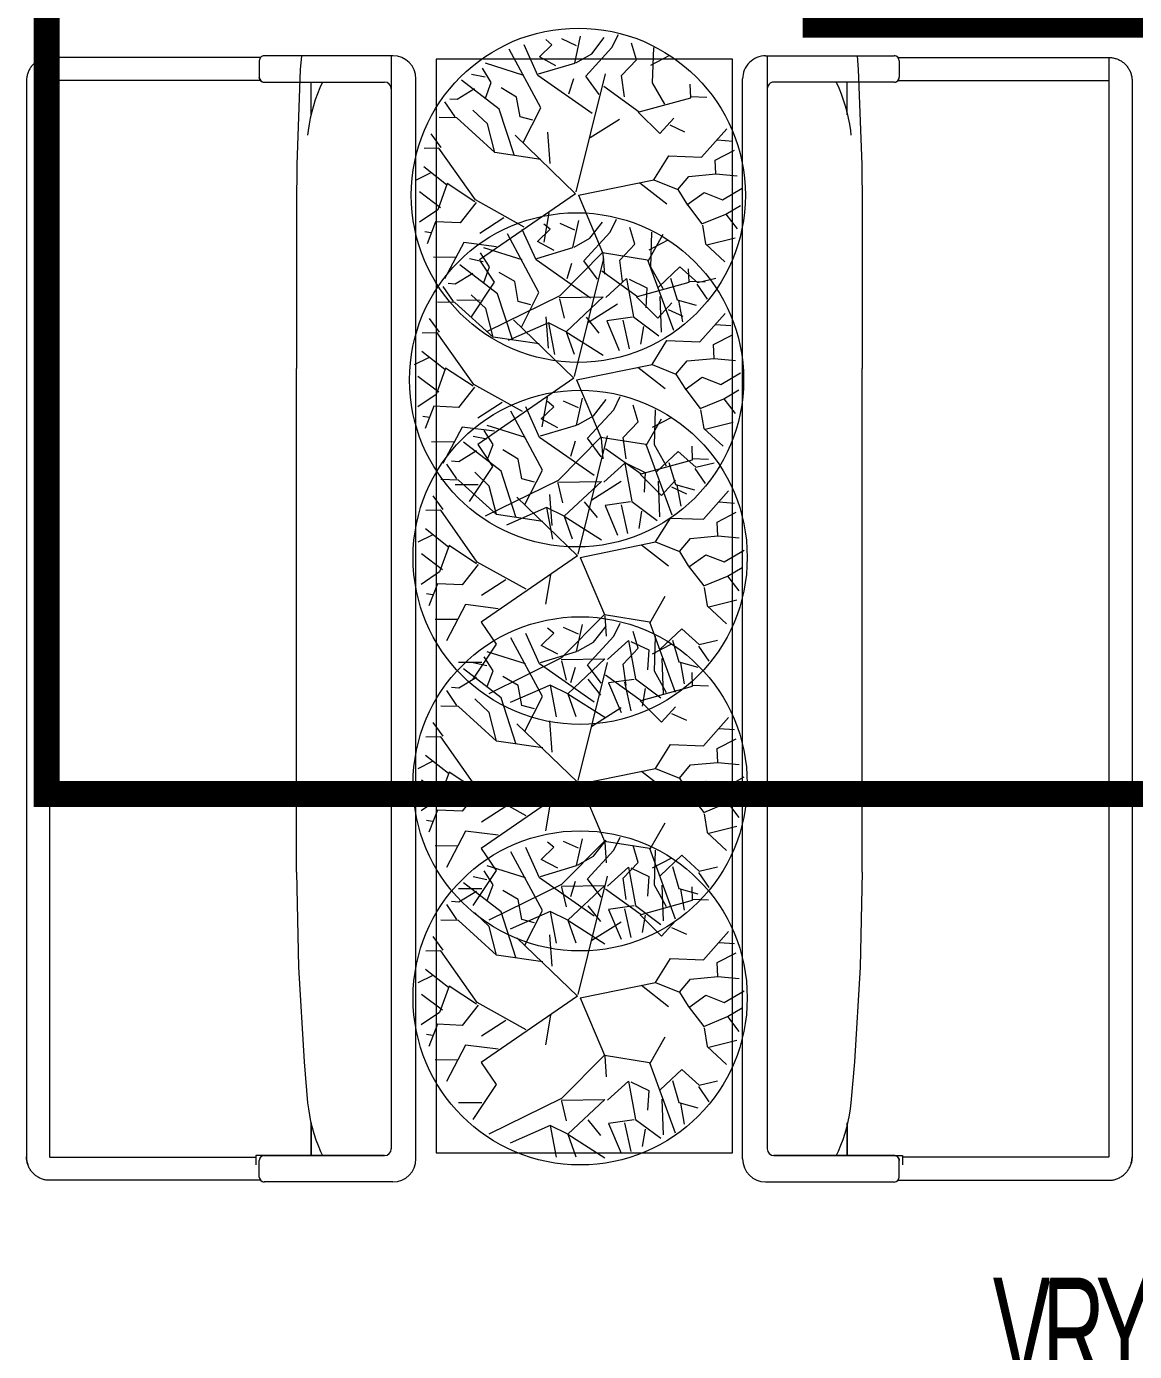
# Model space of a CAD drawing. Header units: millimetres. Extents: x -81374 to 485233, y -39075 to 157313.
# Drawn here: x 44693 to 46826, y 18850 to 21400 of the extents above; entities that cross this region are included whole.
import ezdxf
from ezdxf.enums import TextEntityAlignment as Align

# ---------------------------------------------------------------- set-up
doc = ezdxf.new("R2010")
doc.units = ezdxf.units.MM
doc.linetypes.add('CENTER', pattern=[2, 1.25, -0.25, 0.25, -0.25])
doc.linetypes.add('HIDDEN', pattern=[0.375, 0.25, -0.125])
doc.layers.add('CEN', color=252, linetype='CENTER')
doc.layers.add('G-IMPT', color=8, linetype='Continuous', lineweight=5)
doc.layers.add('P-PIPE-IDEN', color=7, linetype='Continuous', lineweight=9)
doc.styles.add('Arial_2', font='arial.ttf', dxfattribs={"height": 75})
doc.styles.get("Standard").update_dxf_attribs({"font": 'arial.ttf'})

# ---------------------------------------------------------------- blocks, each defined once
blk = doc.blocks.new('ng')
at = {"layer": 'CEN', "color": 9, "linetype": 'HIDDEN', "lineweight": 0, "ltscale": 1500, "true_color": 0xc7c8ca}
blk.add_lwpolyline([(37577.9, 19521.3), (41679.2, 19521.3), (41679.2, 15420), (37577.9, 15420)], close=True, dxfattribs=at)
blk = doc.blocks.new('floor plan 1')
at = {"layer": 'G-IMPT', "color": 8, "ltscale": 500}
for p, q in [((11356.9, -58275.8), (11355.9, -58277.4)), ((11357.9, -58274.3), (11356.9, -58275.8)), ((11358.9, -58272.9), (11357.9, -58274.3)), ((11360, -58271.5), (11358.9, -58272.9)), ((11361.2, -58270.1), (11360, -58271.5)), ((11362.4, -58268.8), (11361.2, -58270.1)), ((11363.7, -58267.5), (11362.4, -58268.8)), ((11365.1, -58266.3), (11363.7, -58267.5)), ((11366.4, -58265.2), (11365.1, -58266.3)), ((11367.9, -58264), (11366.4, -58265.2)), ((11369.3, -58263), (11367.9, -58264)), ((11370.8, -58262), (11369.3, -58263)), ((11372.4, -58261.1), (11370.8, -58262)), ((11373.9, -58260.2), (11372.4, -58261.1)), ((11375.6, -58259.4), (11373.9, -58260.2)), ((11377.2, -58258.7), (11375.6, -58259.4)), ((11378.9, -58258), (11377.2, -58258.7)), ((11380.6, -58257.4), (11378.9, -58258)), ((11382.3, -58256.9), (11380.6, -58257.4)), ((11384, -58256.4), (11382.3, -58256.9)), ((11385.8, -58256), (11384, -58256.4)), ((11387.5, -58255.7), (11385.8, -58256)), ((11389.3, -58255.5), (11387.5, -58255.7)), ((11391.1, -58255.3), (11389.3, -58255.5)), ((11392.9, -58255.2), (11391.1, -58255.3)), ((11394.7, -58255.2), (11392.9, -58255.2)), ((11800.2, -58255.2), (11394.7, -58255.2)), ((11797.8, -58261.5), (11797.8, -58293.3)), ((12054.9, -58252), (11807.3, -58252)), ((12772.3, -58252), (13019.9, -58252)), ((13027, -58255.2), (13432.5, -58255.2)), ((13029.5, -58261.5), (13029.5, -58293.3)), ((13432.5, -58255.2), (13434.3, -58255.2)), ((13434.3, -58255.2), (13436.1, -58255.3)), ((13436.1, -58255.3), (13437.9, -58255.5)), ((13437.9, -58255.5), (13439.7, -58255.7)), ((13439.7, -58255.7), (13441.5, -58256)), ((13441.5, -58256), (13443.2, -58256.4)), ((13443.2, -58256.4), (13445, -58256.9)), ((13445, -58256.9), (13446.7, -58257.4)), ((13446.7, -58257.4), (13448.4, -58258)), ((13448.4, -58258), (13450.1, -58258.7)), ((13450.1, -58258.7), (13451.7, -58259.4)), ((13451.7, -58259.4), (13453.3, -58260.2)), ((13453.3, -58260.2), (13454.9, -58261.1)), ((13454.9, -58261.1), (13456.4, -58262)), ((13456.4, -58262), (13457.9, -58263)), ((13457.9, -58263), (13459.4, -58264)), ((13459.4, -58264), (13460.8, -58265.2)), ((13460.8, -58265.2), (13462.2, -58266.3)), ((13462.2, -58266.3), (13463.5, -58267.5)), ((13463.5, -58267.5), (13464.8, -58268.8)), ((13464.8, -58268.8), (13466, -58270.1)), ((13466, -58270.1), (13467.2, -58271.5)), ((13467.2, -58271.5), (13468.3, -58272.9)), ((13468.3, -58272.9), (13469.4, -58274.3)), ((13469.4, -58274.3), (13470.4, -58275.8)), ((13470.4, -58275.8), (13471.3, -58277.4)), ((11349.8, -58297.8), (11349.7, -58299.6)), ((11349.7, -58300.1), (11349.8, -58298.3)), ((11349.7, -58299.6), (11349.7, -58300.1)), ((11349.7, -60370.7), (11349.7, -58300.1)), ((11349.9, -58296), (11349.8, -58297.8)), ((11349.8, -58298.3), (11349.9, -58296.5)), ((11350.1, -58294.2), (11349.9, -58296)), ((11349.9, -58296.5), (11350.1, -58294.7)), ((11350.4, -58292.5), (11350.1, -58294.2)), ((11350.1, -58294.7), (11350.3, -58292.9)), ((11350.3, -58292.9), (11350.6, -58291.2)), ((11350.7, -58290.7), (11350.4, -58292.5)), ((11350.6, -58291.2), (11351, -58289.4)), ((11351.1, -58289), (11350.7, -58290.7)), ((11351, -58289.4), (11351.5, -58287.7)), ((11351.6, -58287.2), (11351.1, -58289)), ((11351.5, -58287.7), (11352, -58286)), ((11352.2, -58285.5), (11351.6, -58287.2)), ((11352, -58286), (11352.4, -58284.8)), ((11352.8, -58283.8), (11352.2, -58285.5)), ((11353.5, -58282.2), (11352.8, -58283.8)), ((11354.2, -58280.5), (11353.5, -58282.2)), ((11355, -58278.9), (11354.2, -58280.5)), ((11355.9, -58277.4), (11355, -58278.9)), ((11394.2, -60415.7), (11394.2, -58300.1)), ((11394.2, -60415.7), (11394.2, -58300.1)), ((11394.7, -58299.6), (11791.4, -58299.6)), ((11394.7, -58299.6), (11791.4, -58299.6)), ((11791.4, -58302.8), (11791.4, -58284.8)), ((12099.4, -58296.4), (12099.4, -60374.4)), ((12435.7, -58343.8), (12364.1, -58298.5)), ((12435.7, -58343.8), (12420.3, -58300.3)), ((12469.6, -58360.5), (12458.1, -58299.6)), ((12727.9, -58296.4), (12727.9, -60374.4)), ((13035.9, -58302.8), (13035.9, -58284.8)), ((13432.5, -58299.6), (13035.9, -58299.6)), ((13432.5, -58299.6), (13035.9, -58299.6)), ((13433.1, -60415.7), (13433.1, -58300.1)), ((13433.1, -60415.7), (13433.1, -58300.1)), ((13471.3, -58277.4), (13472.2, -58278.9)), ((13472.2, -58278.9), (13473, -58280.5)), ((13473, -58280.5), (13473.8, -58282.2)), ((13473.8, -58282.2), (13474.5, -58283.8)), ((13474.5, -58283.8), (13475.1, -58285.5)), ((13475.2, -58286), (13474.8, -58284.8)), ((13475.1, -58285.5), (13475.6, -58287.2)), ((13475.8, -58287.7), (13475.2, -58286)), ((13475.6, -58287.2), (13476.1, -58289)), ((13476.2, -58289.4), (13475.8, -58287.7)), ((13476.1, -58289), (13476.5, -58290.7)), ((13476.6, -58291.2), (13476.2, -58289.4)), ((13476.5, -58290.7), (13476.9, -58292.5)), ((13476.9, -58292.9), (13476.6, -58291.2)), ((13476.9, -58292.5), (13477.1, -58294.2)), ((13477.2, -58294.7), (13476.9, -58292.9)), ((13477.1, -58294.2), (13477.3, -58296)), ((13477.4, -58296.5), (13477.2, -58294.7)), ((13477.3, -58296), (13477.4, -58297.8)), ((13477.5, -58298.3), (13477.4, -58296.5)), ((13477.4, -58297.8), (13477.5, -58299.6)), ((13477.5, -58300.1), (13477.5, -58298.3)), ((13477.5, -58299.6), (13477.5, -58300.1)), ((13477.5, -60370.7), (13477.5, -58300.1)), ((12039, -58302.8), (11791.4, -58302.8)), ((11807.3, -58302.8), (12039, -58302.8)), ((11897.8, -58302.8), (11897.8, -58365.5)), ((11897.8, -58302.8), (11897.8, -58365.5)), ((11897.8, -58365.5), (11897.8, -58302.8)), ((11897.8, -58365.5), (11897.8, -58302.8)), ((11906.6, -58333.4), (11910.9, -58322)), ((11910.9, -58322), (11915.6, -58310.8)), ((11915.6, -58310.8), (11919.3, -58302.8)), ((12051.7, -60418.9), (12051.7, -58315.5)), ((12689.3, -58308), (12118.4, -58308)), ((12118.4, -58308), (12118.4, -60412.2)), ((12286.9, -58353.8), (12292.4, -58320)), ((12326.3, -58366.1), (12314.1, -58310.6)), ((12357.1, -58364.6), (12333.2, -58307.7)), ((12469.6, -58360.5), (12546.8, -58326.8)), ((12689.3, -60412.2), (12689.3, -58308)), ((12775.5, -60418.9), (12775.5, -58315.5)), ((12788.2, -58302.8), (13035.9, -58302.8)), ((13019.9, -58302.8), (12788.2, -58302.8)), ((12911.7, -58310.8), (12908, -58302.8)), ((12916.4, -58322), (12911.7, -58310.8)), ((12920.7, -58333.4), (12916.4, -58322)), ((12929.4, -58302.8), (12929.4, -58365.5)), ((12929.4, -58302.8), (12929.4, -58365.5)), ((12929.4, -58365.5), (12929.4, -58302.8)), ((12929.4, -58365.5), (12929.4, -58302.8)), ((11899.5, -58356.7), (11902.8, -58345)), ((11902.8, -58345), (11906.6, -58333.4)), ((12278.6, -58482.2), (12228.8, -58346.8)), ((12255, -58411.5), (12252.3, -58342.6)), ((12305.7, -58372.2), (12256.8, -58336)), ((12364.2, -58410.9), (12435.7, -58343.8)), ((12397.2, -58371.7), (12372.5, -58341.2)), ((12435.7, -58343.8), (12469.6, -58360.5)), ((12447.6, -58412.8), (12587.6, -58343.9)), ((12924.4, -58345), (12920.7, -58333.4)), ((12927.8, -58356.7), (12924.4, -58345)), ((11894.2, -58380.5), (11896.6, -58368.5)), ((11896.6, -58368.5), (11899.5, -58356.7)), ((12219, -58403.5), (12211.6, -58363)), ((12319, -58446), (12305.7, -58372.2)), ((12307.9, -58371.6), (12357.1, -58364.6)), ((12448, -58407.3), (12439.1, -58369.7)), ((12573.7, -58439.3), (12618.4, -58372.1)), ((12930.6, -58368.5), (12927.8, -58356.7)), ((12933, -58380.5), (12930.6, -58368.5)), ((11890.9, -58404.6), (11892.3, -58392.5)), ((11892.3, -58392.5), (11894.2, -58380.5)), ((12221.9, -58405.2), (12185.2, -58394.9)), ((12280, -58428), (12282.1, -58389.9)), ((12601.2, -58404.2), (12645.8, -58404.3)), ((12934.9, -58392.5), (12933, -58380.5)), ((12936.4, -58404.6), (12934.9, -58392.5)), ((11883.9, -58483.1), (11890.9, -58404.6)), ((12184.1, -58435.6), (12164.2, -58406.5)), ((12258, -58429.3), (12216.5, -58468.7)), ((12234.4, -58447), (12221.9, -58405.2)), ((12314.2, -58444.7), (12280, -58428)), ((12359.4, -58409.5), (12319, -58446)), ((12448.7, -58409.6), (12364.2, -58410.9)), ((12365.3, -58496.2), (12447.6, -58412.8)), ((12943.3, -58483.1), (12936.4, -58404.6)), ((12182.6, -58438.5), (12147.3, -58446.6)), ((12216.5, -58468.7), (12182.6, -58438.5)), ((12364.6, -58493.9), (12361.6, -58454.5)), ((12602.1, -58481.7), (12573.7, -58439.3)), ((12632.3, -58515.5), (12669.3, -58445.3)), ((12167.2, -58512.8), (12130, -58478.3)), ((12277.8, -58479.6), (12248.5, -58531.2)), ((11873, -58665.6), (11883.9, -58483.1)), ((12365.3, -58496.2), (12278.6, -58482.2)), ((12411.9, -58606.2), (12365.3, -58496.2)), ((12417.2, -58609.4), (12602.2, -58481.8)), ((12648.3, -58486.6), (12690.9, -58486.9)), ((12954.3, -58665.6), (12943.3, -58483.1)), ((12164.4, -58511.2), (12110.3, -58524.6)), ((12173.2, -58548.5), (12167.2, -58512.8)), ((12468.7, -58572.7), (12478.5, -58516)), ((12569.7, -58507.4), (12632.3, -58515.5)), ((12686.7, -58555.4), (12703.1, -58513)), ((12128.4, -58570.1), (12106.6, -58541.6)), ((12174, -58551.1), (12128.4, -58570.1)), ((12203.7, -58590.3), (12174, -58551.1)), ((12516.1, -58545), (12609.9, -58597.2)), ((12555, -58562.7), (12601.8, -58532.8)), ((12608.4, -58592.3), (12639.2, -58553.4)), ((12639.2, -58553.4), (12686.7, -58555.4)), ((12682.3, -58578.3), (12717.6, -58554.3)), ((12695.8, -58533.9), (12707.6, -58535.7)), ((12128.4, -58570.1), (12099.8, -58586.8)), ((12664.2, -58629), (12682.3, -58578.3)), ((12677.1, -58582.3), (12717.5, -58613)), ((12134.6, -58597.6), (12096.5, -58620)), ((12169.9, -58611.4), (12134.6, -58597.6)), ((12203, -58588), (12169.9, -58611.4)), ((12220.7, -58617.4), (12203.7, -58590.3)), ((12293.9, -58630.4), (12241.6, -58589.9)), ((12411.9, -58606.2), (12266.6, -58635.8)), ((12609.9, -58597.2), (12680.1, -58696.7)), ((12611.3, -58593.9), (12664.2, -58629)), ((12220.7, -58617.4), (12199.3, -58642.5)), ((12266.6, -58635.8), (12220.7, -58617.4)), ((12415.8, -58612.6), (12359.5, -58840.1)), ((12417.2, -58609.4), (12533.6, -58721.9)), ((12665.4, -58626.2), (12709.5, -58661)), ((12147.2, -58647.6), (12105.9, -58643.7)), ((12199.3, -58642.5), (12147.2, -58647.6)), ((12147.2, -58647.6), (12148.4, -58674.1)), ((12266.6, -58635.8), (12238, -58681.9)), ((12697, -58648.9), (12724.2, -58635.4)), ((11869.3, -58848.4), (11873, -58665.6)), ((12148.4, -58674.1), (12111.6, -58692.9)), ((12174.8, -58679.6), (12126.3, -58734.1)), ((12238, -58681.9), (12174.8, -58679.6)), ((12465.9, -58667.3), (12470.4, -58727.5)), ((12483.9, -58675.3), (12572.8, -58688.6)), ((12535.4, -58683.9), (12564.1, -58771.9)), ((12957.9, -58848.4), (12954.3, -58665.6)), ((12518.1, -58707.8), (12484.4, -58774.2)), ((12572.8, -58688.6), (12646.1, -58755.1)), ((12572.8, -58688.6), (12586.9, -58743.5)), ((12675.8, -58698), (12694.9, -58724.5)), ((12680.1, -58696.7), (12708.9, -58696.2)), ((12144.4, -58712.8), (12114.8, -58710.7)), ((12235.8, -58741.6), (12207.5, -58728.5)), ((12255.4, -58725.1), (12228.5, -58754.4)), ((12296.6, -58766.2), (12255.4, -58725.1)), ((12286.9, -58765.6), (12292.4, -58731.8)), ((12326.3, -58777.8), (12314.1, -58722.4)), ((12389.2, -58717.2), (12332.9, -58752.8)), ((12357.1, -58776.4), (12333.2, -58719.5)), ((12435.7, -58755.6), (12364.1, -58710.3)), ((12435.7, -58755.6), (12420.3, -58712.1)), ((12469.6, -58772.3), (12458.1, -58711.4)), ((12278.6, -58894), (12228.8, -58758.6)), ((12255, -58823.3), (12252.3, -58754.4)), ((12305.7, -58784), (12256.8, -58747.7)), ((12364.2, -58822.7), (12435.7, -58755.6)), ((12397.2, -58783.4), (12372.5, -58753)), ((12435.7, -58755.6), (12469.6, -58772.3)), ((12447.6, -58824.6), (12587.6, -58755.7)), ((12469.6, -58772.3), (12546.8, -58738.6)), ((12499.8, -58750.8), (12524, -58757)), ((12524, -58757), (12531.1, -58795.2)), ((12586.9, -58743.5), (12614.9, -58770.1)), ((12646.1, -58755.1), (12679.9, -58755.9)), ((12649, -58757), (12668.8, -58785.7)), ((12294.7, -58766.7), (12195.6, -58794)), ((12219, -58815.3), (12211.6, -58774.8)), ((12245.5, -58781.5), (12269.1, -58822.9)), ((12363.1, -58815.9), (12294.7, -58766.7)), ((12319, -58857.8), (12305.7, -58784)), ((12307.9, -58783.4), (12357.1, -58776.4)), ((12385.1, -58763.7), (12489.9, -58836.9)), ((12448, -58819.1), (12439.1, -58781.5)), ((12484.4, -58774.2), (12545.1, -58887.2)), ((12564.1, -58771.9), (12636.6, -58827.6)), ((12573.7, -58851.1), (12618.4, -58783.9)), ((12196.2, -58796.3), (12164.6, -58795.1)), ((12221.9, -58816.9), (12185.2, -58806.7)), ((12195.6, -58794), (12196.6, -58820.2)), ((12280, -58839.8), (12282.1, -58801.7)), ((12323.4, -58795.6), (12328.9, -58836.8)), ((12371.5, -58799.9), (12397.7, -58835.2)), ((12430, -58801.1), (12420.9, -58830.8)), ((12531.1, -58795.2), (12560.8, -58812.8)), ((12590.6, -58793.3), (12579.6, -58823.5)), ((12611.6, -58811), (12645.4, -58790.3)), ((12645.4, -58790.3), (12659.3, -58791.4)), ((12184.1, -58847.4), (12164.2, -58818.3)), ((12234.4, -58858.8), (12221.9, -58816.9)), ((12269.1, -58822.9), (12266.9, -58890.4)), ((12328.9, -58836.8), (12300, -58867)), ((12359.4, -58821.3), (12319, -58857.8)), ((12397.7, -58835.2), (12347.4, -58890.3)), ((12448.7, -58821.4), (12364.2, -58822.7)), ((12365.3, -58908), (12447.6, -58824.6)), ((12489.9, -58836.9), (12516.4, -58895.8)), ((12516.8, -58837), (12590.6, -58860.1)), ((12579.6, -58823.5), (12596.6, -58850.6)), ((12591.4, -58833.4), (12617.8, -58838.9)), ((12601.2, -58816), (12645.8, -58816.1)), ((11869.3, -58848.4), (11869.3, -59817.2)), ((12182.6, -58850.3), (12147.3, -58858.4)), ((12216.5, -58880.5), (12182.6, -58850.3)), ((12258, -58841.1), (12216.5, -58880.5)), ((12272.4, -58856.6), (12235.7, -58875.7)), ((12314.2, -58856.5), (12280, -58839.8)), ((12416.8, -58861.3), (12386.3, -58878.6)), ((12418.9, -58860.7), (12407.7, -58912.5)), ((12488.4, -58839.8), (12418.9, -58860.7)), ((12455.1, -58855.5), (12487, -58872.5)), ((12602.1, -58893.5), (12573.7, -58851.1)), ((12632.3, -58927.3), (12669.3, -58857.1)), ((12957.9, -58848.4), (12957.9, -59817.2)), ((12300, -58867), (12309.6, -58899.1)), ((12364.6, -58905.7), (12361.6, -58866.3)), ((12386.3, -58878.6), (12362.1, -58909.9)), ((12487, -58872.5), (12462.8, -58896)), ((12167.2, -58924.6), (12130, -58890.1)), ((12277.8, -58891.4), (12248.5, -58943)), ((12365.3, -58908), (12278.6, -58894)), ((12347.4, -58890.3), (12334.9, -58915.6)), ((12411.9, -59018), (12365.3, -58908)), ((12415.4, -58894), (12443.7, -58907)), ((12417.2, -59021.1), (12602.2, -58893.6)), ((12462.8, -58896), (12474.6, -58905.9)), ((12648.3, -58898.4), (12690.9, -58898.7)), ((12164.4, -58923), (12110.3, -58936.4)), ((12173.2, -58960.3), (12167.2, -58924.6)), ((12468.7, -58984.5), (12478.5, -58927.8)), ((12569.7, -58919.2), (12632.3, -58927.3)), ((12686.7, -58967.2), (12703.1, -58924.8)), ((12128.4, -58981.9), (12106.6, -58953.4)), ((12174, -58962.9), (12128.4, -58981.9)), ((12203.7, -59002.1), (12174, -58962.9)), ((12516.1, -58956.8), (12609.9, -59009)), ((12555, -58974.5), (12601.8, -58944.6)), ((12695.8, -58945.7), (12707.6, -58947.5)), ((12128.4, -58981.9), (12099.8, -58998.6)), ((12608.4, -59004.1), (12639.2, -58965.2)), ((12639.2, -58965.2), (12686.7, -58967.2)), ((12664.2, -59040.8), (12682.3, -58990.1)), ((12682.3, -58990.1), (12717.6, -58966.1)), ((12134.6, -59009.4), (12096.5, -59031.8)), ((12169.9, -59023.2), (12134.6, -59009.4)), ((12203, -58999.8), (12169.9, -59023.2)), ((12220.7, -59029.2), (12203.7, -59002.1)), ((12293.9, -59042.2), (12241.6, -59001.7)), ((12609.9, -59009), (12680.1, -59108.5)), ((12611.3, -59005.7), (12664.2, -59040.8)), ((12677.1, -58994.1), (12717.5, -59024.8)), ((12220.7, -59029.2), (12199.3, -59054.3)), ((12266.6, -59047.6), (12220.7, -59029.2)), ((12411.9, -59018), (12266.6, -59047.6)), ((12415.8, -59024.4), (12359.5, -59251.8)), ((12417.2, -59021.1), (12533.6, -59133.7)), ((12665.4, -59037.9), (12709.5, -59072.8)), ((12147.2, -59059.4), (12105.9, -59055.5)), ((12199.3, -59054.3), (12147.2, -59059.4)), ((12147.2, -59059.4), (12148.4, -59085.9)), ((12266.6, -59047.6), (12238, -59093.7)), ((12697, -59060.7), (12724.2, -59047.2)), ((12148.4, -59085.9), (12111.6, -59104.7)), ((12174.8, -59091.4), (12126.3, -59145.9)), ((12238, -59093.7), (12174.8, -59091.4)), ((12465.9, -59079.1), (12470.4, -59139.3)), ((12483.9, -59087.1), (12572.8, -59100.4)), ((12535.4, -59095.7), (12564.1, -59183.6)), ((12572.8, -59100.4), (12646.1, -59166.9)), ((12572.8, -59100.4), (12586.9, -59155.3)), ((12675.8, -59109.8), (12694.9, -59136.3)), ((12680.1, -59108.5), (12708.9, -59108)), ((12144.4, -59124.6), (12114.8, -59122.5)), ((12235.8, -59153.4), (12207.5, -59140.3)), ((12255.4, -59136.9), (12228.5, -59166.2)), ((12296.6, -59178), (12255.4, -59136.9)), ((12389.2, -59129), (12332.9, -59164.6)), ((12518.1, -59119.6), (12484.4, -59186)), ((12286.9, -59201.4), (12292.4, -59167.5)), ((12326.3, -59213.6), (12314.1, -59158.2)), ((12357.1, -59212.2), (12333.2, -59155.3)), ((12435.7, -59191.4), (12364.1, -59146)), ((12435.7, -59191.4), (12420.3, -59147.9)), ((12469.6, -59208.1), (12458.1, -59147.2)), ((12499.8, -59162.6), (12524, -59168.8)), ((12524, -59168.8), (12531.1, -59207)), ((12586.9, -59155.3), (12614.9, -59181.9)), ((12646.1, -59166.9), (12679.9, -59167.7)), ((12649, -59168.8), (12668.8, -59197.5)), ((12294.7, -59178.5), (12195.6, -59205.8)), ((12278.6, -59329.8), (12228.8, -59194.4)), ((12245.5, -59193.3), (12269.1, -59234.7)), ((12255, -59259), (12252.3, -59190.2)), ((12305.7, -59219.8), (12256.8, -59183.5)), ((12363.1, -59227.7), (12294.7, -59178.5)), ((12364.2, -59258.5), (12435.7, -59191.4)), ((12397.2, -59219.2), (12372.5, -59188.8)), ((12385.1, -59175.4), (12489.9, -59248.7)), ((12435.7, -59191.4), (12469.6, -59208.1)), ((12447.6, -59260.3), (12587.6, -59191.5)), ((12469.6, -59208.1), (12546.8, -59174.3)), ((12484.4, -59186), (12545.1, -59299)), ((12564.1, -59183.6), (12636.6, -59239.4)), ((12196.2, -59208.1), (12164.6, -59206.9)), ((12195.6, -59205.8), (12196.6, -59232)), ((12219, -59251.1), (12211.6, -59210.5)), ((12319, -59293.6), (12305.7, -59219.8)), ((12307.9, -59219.1), (12357.1, -59212.2)), ((12323.4, -59207.4), (12328.9, -59248.5)), ((12371.5, -59211.7), (12397.7, -59247)), ((12430, -59212.9), (12420.9, -59242.5)), ((12448, -59254.9), (12439.1, -59217.3)), ((12531.1, -59207), (12560.8, -59224.6)), ((12573.7, -59286.9), (12618.4, -59219.7)), ((12590.6, -59205.1), (12579.6, -59235.2)), ((12611.6, -59222.8), (12645.4, -59202.1)), ((12645.4, -59202.1), (12659.3, -59203.2)), ((12221.9, -59252.7), (12185.2, -59242.5)), ((12269.1, -59234.7), (12266.9, -59302.2)), ((12280, -59275.6), (12282.1, -59237.5)), ((12579.6, -59235.2), (12596.6, -59262.3)), ((12591.4, -59245.1), (12617.8, -59250.7)), ((12184.1, -59283.1), (12164.2, -59254.1)), ((12234.4, -59294.6), (12221.9, -59252.7)), ((12272.4, -59268.3), (12235.7, -59287.5)), ((12328.9, -59248.5), (12300, -59278.8)), ((12359.4, -59257.1), (12319, -59293.6)), ((12397.7, -59247), (12347.4, -59302.1)), ((12448.7, -59257.2), (12364.2, -59258.5)), ((12365.3, -59343.7), (12447.6, -59260.3)), ((12488.4, -59251.6), (12418.9, -59272.5)), ((12455.1, -59267.3), (12487, -59284.2)), ((12489.9, -59248.7), (12516.4, -59307.6)), ((12516.8, -59248.8), (12590.6, -59271.9)), ((12601.2, -59251.7), (12645.8, -59251.8)), ((12182.6, -59286.1), (12147.3, -59294.2)), ((12216.5, -59316.2), (12182.6, -59286.1)), ((12258, -59276.9), (12216.5, -59316.2)), ((12314.2, -59292.2), (12280, -59275.6)), ((12300, -59278.8), (12309.6, -59310.9)), ((12386.3, -59290.4), (12362.1, -59321.7)), ((12416.8, -59273.1), (12386.3, -59290.4)), ((12418.9, -59272.5), (12407.7, -59324.3)), ((12487, -59284.2), (12462.8, -59307.8)), ((12602.1, -59329.3), (12573.7, -59286.9)), ((12632.3, -59363.1), (12669.3, -59292.9)), ((12347.4, -59302.1), (12334.9, -59327.4)), ((12364.6, -59341.5), (12361.6, -59302)), ((12415.4, -59305.7), (12443.7, -59318.8)), ((12462.8, -59307.8), (12474.6, -59317.7)), ((12167.2, -59360.4), (12130, -59325.9)), ((12277.8, -59327.2), (12248.5, -59378.8)), ((12365.3, -59343.7), (12278.6, -59329.8)), ((12411.9, -59453.8), (12365.3, -59343.7)), ((12417.2, -59456.9), (12602.2, -59329.4)), ((12648.3, -59334.2), (12690.9, -59334.5)), ((12164.4, -59358.7), (12110.3, -59372.1)), ((12173.2, -59396.1), (12167.2, -59360.4)), ((12468.7, -59420.2), (12478.5, -59363.5)), ((12569.7, -59354.9), (12632.3, -59363.1)), ((12686.7, -59403), (12703.1, -59360.5)), ((12128.4, -59417.6), (12106.6, -59389.2)), ((12516.1, -59392.6), (12609.9, -59444.8)), ((12555, -59410.3), (12601.8, -59380.3)), ((12695.8, -59381.5), (12707.6, -59383.3)), ((12128.4, -59417.6), (12099.8, -59434.4)), ((12174, -59398.7), (12128.4, -59417.6)), ((12203.7, -59437.8), (12174, -59398.7)), ((12608.4, -59439.9), (12639.2, -59400.9)), ((12639.2, -59400.9), (12686.7, -59403)), ((12682.3, -59425.8), (12717.6, -59401.8)), ((12134.6, -59445.1), (12096.5, -59467.5)), ((12169.9, -59458.9), (12134.6, -59445.1)), ((12203, -59435.6), (12169.9, -59458.9)), ((12220.7, -59464.9), (12203.7, -59437.8)), ((12293.9, -59478), (12241.6, -59437.4)), ((12609.9, -59444.8), (12680.1, -59544.3)), ((12611.3, -59441.5), (12664.2, -59476.6)), ((12664.2, -59476.6), (12682.3, -59425.8)), ((12677.1, -59429.9), (12717.5, -59460.6)), ((12220.7, -59464.9), (12199.3, -59490.1)), ((12266.6, -59483.4), (12220.7, -59464.9)), ((12411.9, -59453.8), (12266.6, -59483.4)), ((12415.8, -59460.2), (12359.5, -59687.6)), ((12417.2, -59456.9), (12533.6, -59569.4)), ((12665.4, -59473.7), (12709.5, -59508.6)), ((12147.2, -59495.1), (12105.9, -59491.2)), ((12199.3, -59490.1), (12147.2, -59495.1)), ((12147.2, -59495.1), (12148.4, -59521.7)), ((12266.6, -59483.4), (12238, -59529.4)), ((12333.1, -59555.1), (12320.9, -59499.7)), ((12363.9, -59553.6), (12340.1, -59496.8)), ((12442.6, -59532.9), (12370.9, -59487.5)), ((12442.6, -59532.9), (12427.2, -59489.4)), ((12476.5, -59549.6), (12465, -59488.6)), ((12697, -59496.4), (12724.2, -59483)), ((12148.4, -59521.7), (12111.6, -59540.5)), ((12312.5, -59561.2), (12263.6, -59525)), ((12293.8, -59542.8), (12299.2, -59509)), ((12465.9, -59514.8), (12470.4, -59575)), ((12476.5, -59549.6), (12553.6, -59515.8)), ((12483.9, -59522.9), (12572.8, -59536.2)), ((12174.8, -59527.2), (12126.3, -59581.7)), ((12238, -59529.4), (12174.8, -59527.2)), ((12285.4, -59671.3), (12235.7, -59535.9)), ((12261.8, -59600.5), (12259.2, -59531.6)), ((12371, -59599.9), (12442.6, -59532.9)), ((12404, -59560.7), (12379.3, -59530.3)), ((12442.6, -59532.9), (12476.5, -59549.6)), ((12454.4, -59601.8), (12594.4, -59532.9)), ((12535.4, -59531.5), (12564.1, -59619.4)), ((12572.8, -59536.2), (12646.1, -59602.6)), ((12572.8, -59536.2), (12586.9, -59591)), ((12675.8, -59545.6), (12694.9, -59572)), ((12680.1, -59544.3), (12708.9, -59543.8)), ((12144.4, -59560.4), (12114.8, -59558.2)), ((12235.8, -59589.2), (12207.5, -59576.1)), ((12225.9, -59592.6), (12218.4, -59552)), ((12255.4, -59572.7), (12228.5, -59602)), ((12296.6, -59613.7), (12255.4, -59572.7)), ((12325.9, -59635.1), (12312.5, -59561.2)), ((12314.7, -59560.6), (12363.9, -59553.6)), ((12389.2, -59564.7), (12332.9, -59600.4)), ((12454.8, -59596.4), (12445.9, -59558.7)), ((12518.1, -59555.4), (12484.4, -59621.8)), ((12580.6, -59628.3), (12625.3, -59561.2)), ((12191, -59624.6), (12171, -59595.6)), ((12228.7, -59594.2), (12192, -59584)), ((12241.3, -59636), (12228.7, -59594.2)), ((12286.8, -59617.1), (12289, -59578.9)), ((12366.2, -59598.6), (12325.9, -59635.1)), ((12455.5, -59598.7), (12371, -59599.9)), ((12372.1, -59685.2), (12454.4, -59601.8)), ((12499.8, -59598.4), (12524, -59604.6)), ((12586.9, -59591), (12614.9, -59617.6)), ((12608.1, -59593.2), (12652.6, -59593.3)), ((12189.5, -59627.5), (12154.2, -59635.6)), ((12223.3, -59657.7), (12189.5, -59627.5)), ((12294.7, -59614.3), (12195.6, -59641.6)), ((12264.8, -59618.4), (12223.3, -59657.7)), ((12321, -59633.7), (12286.8, -59617.1)), ((12363.1, -59663.5), (12294.7, -59614.3)), ((12385.1, -59611.2), (12489.9, -59684.5)), ((12484.4, -59621.8), (12545.1, -59734.8)), ((12524, -59604.6), (12531.1, -59642.8)), ((12564.1, -59619.4), (12636.6, -59675.2)), ((12646.1, -59602.6), (12679.9, -59603.4)), ((12649, -59604.6), (12668.8, -59633.3)), ((12196.2, -59643.8), (12164.6, -59642.7)), ((12195.6, -59641.6), (12196.6, -59667.8)), ((12245.5, -59629.1), (12269.1, -59670.4)), ((12323.4, -59643.2), (12328.9, -59684.3)), ((12371.5, -59682.9), (12368.5, -59643.5)), ((12371.5, -59647.5), (12397.7, -59682.8)), ((12430, -59648.7), (12420.9, -59678.3)), ((12531.1, -59642.8), (12560.8, -59660.4)), ((12590.6, -59640.8), (12579.6, -59671)), ((12608.9, -59670.8), (12580.6, -59628.3)), ((12611.6, -59658.6), (12645.4, -59637.8)), ((12639.1, -59704.5), (12676.1, -59634.4)), ((12645.4, -59637.8), (12659.3, -59639)), ((12174, -59701.8), (12136.9, -59667.4)), ((12284.6, -59668.7), (12255.3, -59720.3)), ((12269.1, -59670.4), (12266.9, -59737.9)), ((12372.1, -59685.2), (12285.4, -59671.3)), ((12424.1, -59798.4), (12609, -59670.9)), ((12579.6, -59671), (12596.6, -59698.1)), ((12655.2, -59675.6), (12697.7, -59676)), ((12171.2, -59700.2), (12117.1, -59713.6)), ((12180, -59737.5), (12174, -59701.8)), ((12272.4, -59704.1), (12235.7, -59723.3)), ((12328.9, -59684.3), (12300, -59714.6)), ((12397.7, -59682.8), (12347.4, -59737.9)), ((12418.8, -59795.3), (12372.1, -59685.2)), ((12488.4, -59687.4), (12418.9, -59708.3)), ((12455.1, -59703.1), (12487, -59720)), ((12489.9, -59684.5), (12516.4, -59743.4)), ((12516.8, -59684.6), (12590.6, -59707.7)), ((12576.5, -59696.4), (12639.1, -59704.5)), ((12591.4, -59680.9), (12617.8, -59686.4)), ((12693.5, -59744.4), (12710, -59702)), ((12300, -59714.6), (12309.6, -59746.7)), ((12386.3, -59726.2), (12362.1, -59757.5)), ((12416.8, -59708.9), (12386.3, -59726.2)), ((12418.9, -59708.3), (12407.7, -59760.1)), ((12487, -59720), (12462.8, -59743.5)), ((12475.6, -59761.7), (12485.4, -59705)), ((12561.9, -59751.7), (12608.6, -59721.8)), ((12702.7, -59722.9), (12714.4, -59724.7)), ((12135.2, -59759.1), (12113.4, -59730.6)), ((12180.8, -59740.1), (12135.2, -59759.1)), ((12210.5, -59779.3), (12180.8, -59740.1)), ((12347.4, -59737.9), (12334.9, -59763.2)), ((12415.4, -59741.5), (12443.7, -59754.6)), ((12462.8, -59743.5), (12474.6, -59753.4)), ((12523, -59734.1), (12616.7, -59786.2)), ((12615.3, -59781.4), (12646, -59742.4)), ((12646, -59742.4), (12693.5, -59744.4)), ((12689.2, -59767.3), (12724.4, -59743.3)), ((12135.2, -59759.1), (12106.6, -59775.8)), ((12209.9, -59777), (12176.8, -59800.4)), ((12227.5, -59806.4), (12210.5, -59779.3)), ((12300.7, -59819.5), (12248.4, -59778.9)), ((12671.1, -59818), (12689.2, -59767.3)), ((12683.9, -59771.4), (12724.3, -59802)), ((12141.4, -59786.6), (12103.3, -59809)), ((12176.8, -59800.4), (12141.4, -59786.6)), ((12418.8, -59795.3), (12273.4, -59824.8)), ((12422.7, -59801.6), (12366.4, -60029.1)), ((12424.1, -59798.4), (12540.5, -59910.9)), ((12616.7, -59786.2), (12687, -59885.8)), ((12618.1, -59783), (12671.1, -59818)), ((11869.3, -60130.9), (11869.3, -59817.2)), ((12206.2, -59831.6), (12154, -59836.6)), ((12227.5, -59806.4), (12206.2, -59831.6)), ((12273.4, -59824.8), (12227.5, -59806.4)), ((12273.4, -59824.8), (12244.8, -59870.9)), ((12672.3, -59815.2), (12716.4, -59850.1)), ((12703.9, -59837.9), (12731.1, -59824.4)), ((12957.9, -60130.9), (12957.9, -59817.2)), ((12154, -59836.6), (12112.8, -59832.7)), ((12154, -59836.6), (12155.2, -59863.1)), ((12329.7, -59910.2), (12317.5, -59854.8)), ((12360.5, -59908.8), (12336.6, -59851.9)), ((12439.1, -59888), (12367.5, -59842.6)), ((12439.1, -59888), (12423.7, -59844.5)), ((12473, -59904.7), (12461.6, -59843.8)), ((12472.7, -59856.3), (12477.2, -59916.5)), ((12155.2, -59863.1), (12118.4, -59881.9)), ((12181.6, -59868.6), (12133.1, -59923.2)), ((12244.8, -59870.9), (12181.6, -59868.6)), ((12309.1, -59916.4), (12260.2, -59880.1)), ((12290.3, -59898), (12295.8, -59864.1)), ((12473, -59904.7), (12550.2, -59871)), ((12490.7, -59864.3), (12579.6, -59877.7)), ((12542.2, -59872.9), (12571, -59960.9)), ((12579.6, -59877.7), (12652.9, -59944.1)), ((12579.6, -59877.7), (12593.7, -59932.5)), ((12151.2, -59901.8), (12121.7, -59899.7)), ((12222.4, -59947.7), (12215, -59907.1)), ((12282, -60026.4), (12232.2, -59891)), ((12258.4, -59955.6), (12255.7, -59886.8)), ((12396, -59906.2), (12339.8, -59941.8)), ((12367.6, -59955.1), (12439.1, -59888)), ((12400.6, -59915.8), (12375.9, -59885.4)), ((12439.1, -59888), (12473, -59904.7)), ((12451, -59956.9), (12591, -59888.1)), ((12524.9, -59896.9), (12491.2, -59963.2)), ((12682.6, -59887.1), (12701.8, -59913.5)), ((12687, -59885.8), (12715.7, -59885.3)), ((12242.7, -59930.6), (12214.3, -59917.6)), ((12262.2, -59914.2), (12235.3, -59943.4)), ((12303.4, -59955.2), (12262.2, -59914.2)), ((12322.4, -59990.2), (12309.1, -59916.4)), ((12311.3, -59915.7), (12360.5, -59908.8)), ((12451.4, -59951.5), (12442.5, -59913.9)), ((12577.2, -59983.5), (12621.8, -59916.3)), ((12593.7, -59932.5), (12621.7, -59959.1)), ((12187.5, -59979.7), (12167.6, -59950.7)), ((12225.3, -59949.3), (12188.6, -59939.1)), ((12301.5, -59955.8), (12202.4, -59983)), ((12237.8, -59991.2), (12225.3, -59949.3)), ((12283.4, -59972.2), (12285.5, -59934.1)), ((12369.9, -60004.9), (12301.5, -59955.8)), ((12362.8, -59953.7), (12322.4, -59990.2)), ((12452.1, -59953.8), (12367.6, -59955.1)), ((12368.7, -60040.3), (12451, -59956.9)), ((12392, -59952.7), (12496.8, -60026)), ((12506.6, -59939.9), (12530.9, -59946)), ((12530.9, -59946), (12537.9, -59984.3)), ((12604.6, -59948.3), (12649.2, -59948.4)), ((12652.9, -59944.1), (12686.7, -59944.9)), ((12655.8, -59946), (12675.6, -59974.8)), ((12186.1, -59982.7), (12150.8, -59990.8)), ((12203.1, -59985.3), (12171.5, -59984.2)), ((12219.9, -60012.8), (12186.1, -59982.7)), ((12202.4, -59983), (12203.5, -60009.2)), ((12261.4, -59973.5), (12219.9, -60012.8)), ((12252.3, -59970.5), (12275.9, -60011.9)), ((12317.6, -59988.8), (12283.4, -59972.2)), ((12330.2, -59984.7), (12335.8, -60025.8)), ((12491.2, -59963.2), (12551.9, -60076.3)), ((12537.9, -59984.3), (12567.6, -60001.9)), ((12571, -59960.9), (12643.4, -60016.6)), ((12605.5, -60025.9), (12577.2, -59983.5)), ((12597.4, -59982.3), (12586.5, -60012.5)), ((12618.4, -60000.1), (12652.3, -59979.3)), ((12652.3, -59979.3), (12666.2, -59980.4)), ((12368, -60038.1), (12365.1, -59998.6)), ((12378.4, -59989), (12404.6, -60024.3)), ((12436.8, -59990.2), (12427.7, -60019.8)), ((12635.7, -60059.7), (12672.7, -59989.5)), ((12170.6, -60057), (12133.5, -60022.5)), ((12281.2, -60023.8), (12251.9, -60075.4)), ((12275.9, -60011.9), (12273.7, -60079.4)), ((12368.7, -60040.3), (12282, -60026.4)), ((12335.8, -60025.8), (12306.8, -60056.1)), ((12404.6, -60024.3), (12354.2, -60079.3)), ((12420.7, -60153.5), (12605.6, -60026)), ((12495.3, -60028.9), (12425.8, -60049.7)), ((12496.8, -60026), (12523.3, -60084.9)), ((12523.6, -60026), (12597.5, -60049.2)), ((12586.5, -60012.5), (12603.4, -60039.6)), ((12598.3, -60022.4), (12624.7, -60027.9)), ((12651.8, -60030.8), (12694.3, -60031.1)), ((12167.8, -60055.4), (12113.7, -60068.7)), ((12176.6, -60092.7), (12170.6, -60057)), ((12279.2, -60045.6), (12242.5, -60064.7)), ((12306.8, -60056.1), (12316.5, -60088.2)), ((12415.4, -60150.4), (12368.7, -60040.3)), ((12423.6, -60050.4), (12393.1, -60067.7)), ((12425.8, -60049.7), (12414.5, -60101.6)), ((12462, -60044.5), (12493.9, -60061.5)), ((12472.1, -60116.9), (12482, -60060.1)), ((12573.1, -60051.5), (12635.7, -60059.7)), ((12690.1, -60099.6), (12706.5, -60057.1)), ((12131.8, -60114.3), (12110, -60085.8)), ((12354.2, -60079.3), (12341.7, -60104.6)), ((12393.1, -60067.7), (12368.9, -60099)), ((12422.2, -60083), (12450.6, -60096)), ((12493.9, -60061.5), (12469.7, -60085)), ((12469.7, -60085), (12481.5, -60094.9)), ((12558.5, -60106.9), (12605.2, -60076.9)), ((12699.3, -60078.1), (12711, -60079.9)), ((12177.4, -60095.3), (12131.8, -60114.3)), ((12207.1, -60134.5), (12177.4, -60095.3)), ((12519.6, -60089.2), (12613.3, -60141.4)), ((12611.9, -60136.5), (12642.6, -60097.5)), ((12642.6, -60097.5), (12690.1, -60099.6)), ((12685.8, -60122.5), (12721, -60098.4)), ((11870, -60209.7), (11869.3, -60130.9)), ((12131.8, -60114.3), (12103.2, -60131)), ((12206.4, -60132.2), (12173.4, -60155.5)), ((12224.1, -60161.5), (12207.1, -60134.5)), ((12297.3, -60174.6), (12245, -60134)), ((12667.7, -60173.2), (12685.8, -60122.5)), ((12680.5, -60126.5), (12720.9, -60157.2)), ((12957.3, -60209.7), (12957.9, -60130.9)), ((12138, -60141.8), (12099.9, -60164.1)), ((12173.4, -60155.5), (12138, -60141.8)), ((12224.1, -60161.5), (12202.8, -60186.7)), ((12270, -60180), (12224.1, -60161.5)), ((12415.4, -60150.4), (12270, -60180)), ((12419.3, -60156.8), (12363, -60384.2)), ((12420.7, -60153.5), (12537, -60266)), ((12613.3, -60141.4), (12683.6, -60240.9)), ((12614.7, -60138.1), (12667.7, -60173.2)), ((12150.6, -60191.7), (12109.4, -60187.8)), ((12202.8, -60186.7), (12150.6, -60191.7)), ((12270, -60180), (12241.4, -60226)), ((12668.9, -60170.3), (12712.9, -60205.2)), ((12700.4, -60193), (12727.6, -60179.6)), ((11876.8, -60392.4), (11870, -60209.7)), ((12150.6, -60191.7), (12151.8, -60218.3)), ((12469.3, -60211.4), (12473.8, -60271.6)), ((12950.5, -60392.4), (12957.3, -60209.7)), ((12151.8, -60218.3), (12115, -60237.1)), ((12178.2, -60223.8), (12129.7, -60278.3)), ((12241.4, -60226), (12178.2, -60223.8)), ((12487.3, -60219.5), (12576.2, -60232.8)), ((12538.8, -60228.1), (12567.6, -60316)), ((12576.2, -60232.8), (12649.5, -60299.2)), ((12576.2, -60232.8), (12590.3, -60287.6)), ((12147.8, -60257), (12118.3, -60254.8)), ((12392.6, -60261.3), (12336.3, -60297)), ((12521.5, -60252), (12487.8, -60318.4)), ((12679.2, -60242.2), (12698.4, -60268.6)), ((12683.6, -60240.9), (12712.3, -60240.4)), ((11891.9, -60275.1), (11890.9, -60266.3)), ((11893.7, -60287.1), (11891.9, -60275.1)), ((11895.9, -60299.1), (11893.7, -60287.1)), ((12239.3, -60285.8), (12210.9, -60272.7)), ((12258.8, -60269.3), (12231.9, -60298.6)), ((12300, -60310.3), (12258.8, -60269.3)), ((12590.3, -60287.6), (12618.3, -60314.2)), ((12931.3, -60299.1), (12933.6, -60287.1)), ((12933.6, -60287.1), (12935.4, -60275.1)), ((12935.4, -60275.1), (12936.4, -60266.3)), ((11898.6, -60310.9), (11895.9, -60299.1)), ((11897.8, -60305.3), (11897.8, -60368.1)), ((11897.8, -60305.3), (11897.8, -60368.1)), ((11901.8, -60322.7), (11898.6, -60310.9)), ((12298.1, -60310.9), (12199, -60338.2)), ((12366.5, -60360.1), (12298.1, -60310.9)), ((12388.5, -60307.8), (12493.3, -60381.1)), ((12503.2, -60295), (12527.4, -60301.2)), ((12527.4, -60301.2), (12534.5, -60339.4)), ((12567.6, -60316), (12640, -60371.8)), ((12649.5, -60299.2), (12683.3, -60300)), ((12652.4, -60301.2), (12672.2, -60329.9)), ((12925.4, -60322.7), (12928.6, -60310.9)), ((12928.6, -60310.9), (12931.3, -60299.1)), ((12929.4, -60305.3), (12929.4, -60368.1)), ((12929.4, -60305.3), (12929.4, -60368.1)), ((11905.5, -60334.3), (11901.8, -60322.7)), ((11909.6, -60345.7), (11905.5, -60334.3)), ((12199.7, -60340.4), (12168.1, -60339.3)), ((12199, -60338.2), (12200.1, -60364.4)), ((12248.9, -60325.7), (12272.5, -60367)), ((12326.8, -60339.8), (12332.4, -60380.9)), ((12487.8, -60318.4), (12548.5, -60431.4)), ((12534.5, -60339.4), (12564.2, -60357)), ((12594, -60337.4), (12583, -60367.6)), ((12615, -60355.2), (12648.8, -60334.4)), ((12648.8, -60334.4), (12662.7, -60335.6)), ((12917.6, -60345.7), (12921.7, -60334.3)), ((12921.7, -60334.3), (12925.4, -60322.7)), ((11914.2, -60357), (11909.6, -60345.7)), ((11919.3, -60368.1), (11914.2, -60357)), ((12272.5, -60367), (12270.3, -60434.5)), ((12375, -60344.1), (12401.2, -60379.4)), ((12433.4, -60345.3), (12424.3, -60374.9)), ((12908, -60368.1), (12913, -60357)), ((12913, -60357), (12917.6, -60345.7)), ((11349.7, -60371.2), (11349.7, -60370.7)), ((11349.8, -60373), (11349.7, -60371.2)), ((11349.9, -60374.8), (11349.8, -60373)), ((11350.1, -60376.6), (11349.9, -60374.8)), ((11350.4, -60378.4), (11350.1, -60376.6)), ((11350.7, -60380.1), (11350.4, -60378.4)), ((11351.1, -60381.9), (11350.7, -60380.1)), ((11351.6, -60383.6), (11351.1, -60381.9)), ((11352.2, -60385.3), (11351.6, -60383.6)), ((11352.8, -60387), (11352.2, -60385.3)), ((11353.5, -60388.7), (11352.8, -60387)), ((11354.2, -60390.3), (11353.5, -60388.7)), ((11355, -60391.9), (11354.2, -60390.3)), ((11355.9, -60393.5), (11355, -60391.9)), ((11800.2, -60371.2), (11394.7, -60371.2)), ((11800.2, -60371.2), (11394.7, -60371.2)), ((11797.8, -60409.3), (11797.8, -60377.6)), ((11807.3, -60368.1), (12039, -60368.1)), ((11878.8, -60418.9), (11876.8, -60392.4)), ((12332.4, -60380.9), (12303.4, -60411.2)), ((12401.2, -60379.4), (12350.8, -60434.5)), ((12491.9, -60384), (12422.4, -60404.9)), ((12493.3, -60381.1), (12519.9, -60440)), ((12520.2, -60381.2), (12594, -60404.3)), ((12583, -60367.6), (12600, -60394.7)), ((12594.8, -60377.5), (12621.3, -60383)), ((13019.9, -60368.1), (12788.2, -60368.1)), ((12948.4, -60418.9), (12950.5, -60392.4)), ((13027, -60371.2), (13432.5, -60371.2)), ((13027, -60371.2), (13432.5, -60371.2)), ((13029.5, -60409.3), (13029.5, -60377.6)), ((13471.3, -60393.5), (13472.2, -60391.9)), ((13472.2, -60391.9), (13473, -60390.3)), ((13473, -60390.3), (13473.8, -60388.7)), ((13473.8, -60388.7), (13474.5, -60387)), ((13474.5, -60387), (13475.1, -60385.3)), ((13475.1, -60385.3), (13475.6, -60383.6)), ((13475.6, -60383.6), (13476.1, -60381.9)), ((13476.1, -60381.9), (13476.5, -60380.1)), ((13476.5, -60380.1), (13476.9, -60378.4)), ((13476.9, -60378.4), (13477.1, -60376.6)), ((13477.1, -60376.6), (13477.3, -60374.8)), ((13477.3, -60374.8), (13477.4, -60373)), ((13477.4, -60373), (13477.5, -60371.2)), ((13477.5, -60371.2), (13477.5, -60370.7)), ((11356.9, -60395), (11355.9, -60393.5)), ((11357.9, -60396.5), (11356.9, -60395)), ((11358.9, -60398), (11357.9, -60396.5)), ((11360, -60399.4), (11358.9, -60398)), ((11361.2, -60400.7), (11360, -60399.4)), ((11362.4, -60402), (11361.2, -60400.7)), ((11363.7, -60403.3), (11362.4, -60402)), ((11365.1, -60404.5), (11363.7, -60403.3)), ((11366.4, -60405.7), (11365.1, -60404.5)), ((11367.9, -60406.8), (11366.4, -60405.7)), ((11369.3, -60407.8), (11367.9, -60406.8)), ((11370.8, -60408.8), (11369.3, -60407.8)), ((11372.4, -60409.7), (11370.8, -60408.8)), ((11373.9, -60410.6), (11372.4, -60409.7)), ((11375.6, -60411.4), (11373.9, -60410.6)), ((11377.2, -60412.1), (11375.6, -60411.4)), ((11378.9, -60412.8), (11377.2, -60412.1)), ((11380.6, -60413.4), (11378.9, -60412.8)), ((11382.3, -60413.9), (11380.6, -60413.4)), ((11384, -60414.4), (11382.3, -60413.9)), ((11385.8, -60414.8), (11384, -60414.4)), ((11387.5, -60415.1), (11385.8, -60414.8)), ((11389.3, -60415.4), (11387.5, -60415.1)), ((11391.1, -60415.5), (11389.3, -60415.4)), ((11392.9, -60415.6), (11391.1, -60415.5)), ((11394.7, -60415.7), (11392.9, -60415.6)), ((11800.2, -60415.7), (11394.7, -60415.7)), ((12118.4, -60412.2), (12689.3, -60412.2)), ((12275.8, -60400.7), (12239.1, -60419.9)), ((12303.4, -60411.2), (12313, -60443.3)), ((12420.2, -60405.5), (12389.7, -60422.8)), ((12422.4, -60404.9), (12411.1, -60456.7)), ((12458.5, -60399.7), (12490.4, -60416.6)), ((12490.4, -60416.6), (12466.3, -60440.1)), ((13027, -60415.7), (13432.5, -60415.7)), ((13432.5, -60415.7), (13434.3, -60415.6)), ((13434.3, -60415.6), (13436.1, -60415.5)), ((13436.1, -60415.5), (13437.9, -60415.4)), ((13437.9, -60415.4), (13439.7, -60415.1)), ((13439.7, -60415.1), (13441.5, -60414.8)), ((13441.5, -60414.8), (13443.2, -60414.4)), ((13443.2, -60414.4), (13445, -60413.9)), ((13445, -60413.9), (13446.7, -60413.4)), ((13446.7, -60413.4), (13448.4, -60412.8)), ((13448.4, -60412.8), (13450.1, -60412.1)), ((13450.1, -60412.1), (13451.7, -60411.4)), ((13451.7, -60411.4), (13453.3, -60410.6)), ((13453.3, -60410.6), (13454.9, -60409.7)), ((13454.9, -60409.7), (13456.4, -60408.8)), ((13456.4, -60408.8), (13457.9, -60407.8)), ((13457.9, -60407.8), (13459.4, -60406.8)), ((13459.4, -60406.8), (13460.8, -60405.7)), ((13460.8, -60405.7), (13462.2, -60404.5)), ((13462.2, -60404.5), (13463.5, -60403.3)), ((13463.5, -60403.3), (13464.8, -60402)), ((13464.8, -60402), (13466, -60400.7)), ((13466, -60400.7), (13467.2, -60399.4)), ((13467.2, -60399.4), (13468.3, -60398)), ((13468.3, -60398), (13469.4, -60396.5)), ((13469.4, -60396.5), (13470.4, -60395)), ((13470.4, -60395), (13471.3, -60393.5)), ((12054.9, -60418.9), (11807.3, -60418.9)), ((12350.8, -60434.5), (12338.3, -60459.8)), ((12389.7, -60422.8), (12365.5, -60454.1)), ((12418.8, -60438.1), (12447.2, -60451.2)), ((12466.3, -60440.1), (12478.1, -60450)), ((12772.3, -60418.9), (13019.9, -60418.9))]:
    blk.add_line(p, q, dxfattribs=at)
for centre in [(12411.9, -58606.2), (12411.9, -59018), (12411.9, -59453.8), (12418.8, -59795.3), (12415.4, -60150.4)]:
    blk.add_circle(centre, 321.5, dxfattribs=at)
for centre, radius, start, end in [((11807.3, -58261.5), 9.52, 90, 180), ((11807.3, -58261.5), 9.52, 90, 135), ((12054.9, -58296.4), 44.4, 0, 90), ((12772.3, -58296.4), 44.4, 90, 180), ((13019.9, -58261.5), 9.52, 0, 90), ((13019.9, -58261.5), 9.52, 45, 90), ((11394.7, -58300.1), 0.508, 90, 180), ((11394.7, -58300.1), 0.508, 90, 180), ((11807.3, -58293.3), 9.52, 180, 270), ((11807.3, -58293.3), 9.53, 211.2589, 221.8103), ((11807.3, -58293.3), 9.52, 221.8103, 270), ((11807.3, -58293.3), 9.53, 228.0362, 237.5315), ((11807.3, -58293.3), 9.52, 242.3921, 251.9602), ((13019.9, -58293.3), 9.52, 270, 0), ((13019.9, -58293.3), 9.52, 270, 318.1897), ((13019.9, -58293.3), 9.52, 288.0398, 297.6079), ((13019.9, -58293.3), 9.53, 302.4685, 311.9638), ((13019.9, -58293.3), 9.53, 318.1897, 328.7411), ((13432.5, -58300.1), 0.508, 0, 90), ((13432.5, -58300.1), 0.508, 0, 90), ((11807.3, -58293.3), 9.52, 256.2795, 270), ((12039, -58315.5), 12.7, 0, 90), ((12039, -58315.5), 12.7, 0, 90), ((12788.2, -58315.5), 12.7, 90, 180), ((12788.2, -58315.5), 12.7, 90, 180), ((13019.9, -58293.3), 9.52, 270, 283.7205), ((12039, -60355.4), 12.7, 270, 0), ((12788.2, -60355.4), 12.7, 180, 270), ((11394.7, -60370.7), 0.508, 180, 270), ((11394.7, -60370.7), 0.508, 180, 270), ((11807.3, -60377.6), 9.52, 90, 180), ((11807.3, -60377.6), 9.53, 138.1897, 148.7411), ((11807.3, -60377.6), 9.52, 90, 138.1897), ((11807.3, -60377.6), 9.53, 122.4685, 131.9638), ((11807.3, -60377.6), 9.52, 108.0398, 117.6079), ((11807.3, -60377.6), 9.52, 90, 103.7205), ((12054.9, -60374.4), 44.4, 270, 0), ((12772.3, -60374.4), 44.4, 180, 270), ((13019.9, -60377.6), 9.52, 41.8103, 90), ((13019.9, -60377.6), 9.52, 0, 90), ((13019.9, -60377.6), 9.52, 76.2795, 90), ((13019.9, -60377.6), 9.52, 62.3921, 71.9602), ((13019.9, -60377.6), 9.53, 48.0362, 57.5315), ((13019.9, -60377.6), 9.53, 31.2589, 41.8103), ((13432.5, -60370.7), 0.508, 270, 0), ((13432.5, -60370.7), 0.508, 270, 0), ((11807.3, -60409.3), 9.52, 180, 270), ((11807.3, -60409.3), 9.52, 225, 270), ((13019.9, -60409.3), 9.52, 270, 0), ((13019.9, -60409.3), 9.52, 270, 315)]:
    blk.add_arc(centre, radius, start, end, dxfattribs=at)
for points in [[(11799.2, -58298.2), (11798.9, -58297.7), (11798.4, -58296.6), (11797.9, -58295), (11797.8, -58293.8), (11797.8, -58293.3)], [(13028.1, -58298.2), (13028.4, -58297.7), (13028.9, -58296.6), (13029.4, -58295), (13029.5, -58293.8), (13029.5, -58293.3)], [(11799.2, -60372.7), (11798.9, -60373.2), (11798.4, -60374.2), (11797.9, -60375.9), (11797.8, -60377), (11797.8, -60377.6)], [(13028.1, -60372.7), (13028.4, -60373.2), (13028.9, -60374.2), (13029.4, -60375.9), (13029.5, -60377), (13029.5, -60377.6)]]:
    blk.add_open_spline(points, degree=3, dxfattribs=at)
at = {"layer": 'CEN', "linetype": 'Continuous'}
blk.add_blockref('ng', (-28240.4, -78519.6), dxfattribs=at)
at = {"layer": 'G-IMPT', "color": 8, "ltscale": 500}
for rotation, p in [(359.9992, (39680.6, -4989.6, 0)), (359.9992, (35886.7, -10139.3, 0)), (270.0008, (28873.3, -20643.5, 0)), (359.9992, (11975.3, -26935.4, 0)), (359.9992, (15267.6, -26935.4, 0)), (359.9992, (26686.3, -26987.7, 0)), (270.0008, (15861.1, -28615, 0)), (89.9992, (23697.8, -33300.6, 0)), (89.9992, (23597.9, -35337.7, 0)), (89.9992, (23597.9, -37388.3, 0)), (359.9992, (13750.4, -37781.5, 0)), (89.9992, (23697.8, -40746.8, 0)), (89.9992, (23597.8, -44302.5, 0)), (89.9992, (23597.8, -46399.1, 0)), (89.9992, (23697.8, -48339.8, 0)), (89.9992, (23697.8, -54280, 0)), (359.9992, (27418.1, -55702.4, 0)), (89.9992, (9671.9, -65856.5, 0)), (359.9992, (4684.1, -67403.4, 0)), (359.9992, (8737.2, -67403.4, 0))]:
    blk.add_attdef('PARTITIONTYPE', text='', height=200, rotation=rotation, dxfattribs=at).set_placement(p, align=Align.MIDDLE_CENTER)

msp = doc.modelspace()

# ---------------------------------------------------------------- linework, layer by layer
at = {"layer": 'CEN', "color": 11, "linetype": 'HIDDEN', "lineweight": 0, "ltscale": 1500, "const_width": 50}
msp.add_lwpolyline([(48833.2, 19923), (44732, 19923), (44732, 24024.3), (48833.2, 24024.3)], close=True, dxfattribs=at)
at = {"layer": 'CEN', "color": 11, "linetype": 'Continuous', "lineweight": 0, "const_width": 50}
msp.add_lwpolyline([(47353.2, 21403), (46212, 21403), (46212, 22544.3), (47353.2, 22544.3)], close=True, dxfattribs=at)

# ---------------------------------------------------------------- block references
at = {"linetype": 'Continuous', "rotation": 180}
msp.add_blockref('floor plan 1', (58170.8, -39075.4), dxfattribs=at)

# ---------------------------------------------------------------- next in the draw order: texts
at = {"layer": 'P-PIPE-IDEN', "insert": (46553.1, 18992.6), "char_height": 200, "width": 463.749, "attachment_point": 1, "style": 'Arial_2', "bg_fill": 2}
msp.add_mtext('{\\W0.6;\\T0.75;\\C1;VRY-5-6-I\\P4.0TR}', dxfattribs=at)

doc.saveas('drawing.dxf')
